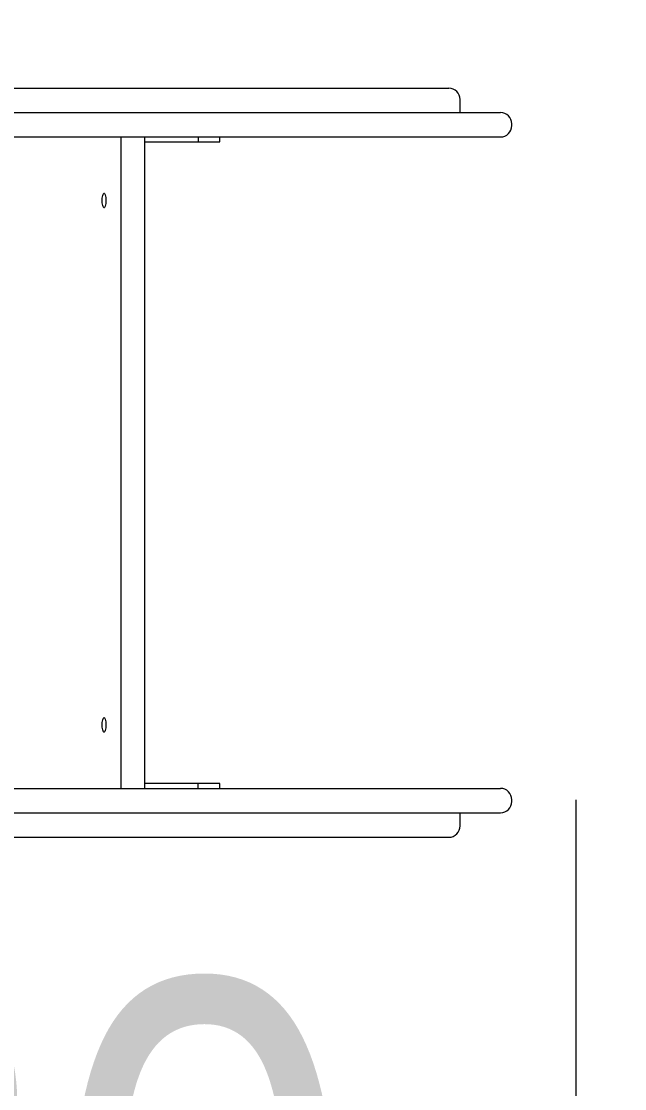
# Model space of a CAD drawing. Header units: millimetres. Extents: x -2634 to 1859, y -2336 to 1765.
# Drawn here: x 88 to 458, y -370 to 286 of the extents above; entities that cross this region are included whole.
import ezdxf

# ---------------------------------------------------------------- set-up
doc = ezdxf.new("R2010")
doc.units = ezdxf.units.MM
for name, color, linetype in [('DIKOM_ОБЪЕКТ', 7, 'Continuous'), ('DIKOM_РАЗМЕР_ЗОНА', 7, 'Continuous'), ('DIKOM_РАЗМЕР_ОБЪЕКТА', 7, 'Continuous')]:
    doc.layers.add(name, color=color, linetype=linetype)
doc.styles.add('style1', font='arialbd.ttf', dxfattribs={"width": 0.8})
doc.dimstyles.new('1-50', dxfattribs={"dimtxt": 300, "dimasz": 200, "dimexe": 100, "dimexo": 0, "dimgap": 100, "dimtad": 1, "dimtxsty": 'style1', "dimcen": 200, "dimclrd": 7, "dimclre": 7, "dimclrt": 7, "dimadec": 1, "dimazin": 2, "dimtfac": 1, "dimtmove": 0, "dimatfit": 2, "dimfxl": 0, "dimlwd": 25, "dimlwe": 18, "dimarcsym": 0})

# ---------------------------------------------------------------- blocks, each defined once
blk = doc.blocks.new('*D0')
at = {"layer": 'Defpoints', "color": 0, "transparency": 16777216}
for p in [(-401.87, -192.49), (428.13, -192.49), (428.13, -709.06)]:
    blk.add_point(p, dxfattribs=at)
at = {"layer": 'DIKOM_РАЗМЕР_ОБЪЕКТА', "color": 7, "lineweight": 18, "transparency": 16777216}
for p, q in [((-401.87, -192.49), (-401.87, -809.06)), ((428.13, -192.49), (428.13, -809.06))]:
    blk.add_line(p, q, dxfattribs=at)
at = {"layer": 'DIKOM_РАЗМЕР_ОБЪЕКТА', "color": 7, "lineweight": 25, "transparency": 16777216}
blk.add_line((-201.87, -709.06), (228.13, -709.06), dxfattribs=at)
at = {"layer": 'DIKOM_РАЗМЕР_ОБЪЕКТА', "color": 7, "transparency": 16777216}
for points in [[(-201.87, -675.73), (-201.87, -742.39), (-401.87, -709.06)], [(228.13, -675.73), (228.13, -742.39), (428.13, -709.06)]]:
    blk.add_solid(points, dxfattribs=at)
at = {"layer": 'DIKOM_РАЗМЕР_ОБЪЕКТА', "color": 7, "transparency": 16777216, "insert": (13.13, -455.78), "char_height": 300, "attachment_point": 5, "style": 'style1'}
blk.add_mtext('{\\fArial|b0|i0|c204|p34;830}', dxfattribs=at)
blk = doc.blocks.new('*D2')
at = {"layer": 'Defpoints', "color": 0, "transparency": 16777216}
for p in [(-1941.37, -113.88), (1858.63, -113.88), (1858.63, -2236.06)]:
    blk.add_point(p, dxfattribs=at)
at = {"layer": 'DIKOM_РАЗМЕР_ЗОНА', "color": 7, "lineweight": 18, "transparency": 16777216}
for p, q in [((-1941.37, -113.88), (-1941.37, -2336.06)), ((1858.63, -113.88), (1858.63, -2336.06))]:
    blk.add_line(p, q, dxfattribs=at)
at = {"layer": 'DIKOM_РАЗМЕР_ЗОНА', "color": 7, "lineweight": 25, "transparency": 16777216}
blk.add_line((-1741.37, -2236.06), (1658.63, -2236.06), dxfattribs=at)
at = {"layer": 'DIKOM_РАЗМЕР_ЗОНА', "color": 7, "transparency": 16777216}
for points in [[(-1741.37, -2202.73), (-1741.37, -2269.39), (-1941.37, -2236.06)], [(1658.63, -2202.73), (1658.63, -2269.39), (1858.63, -2236.06)]]:
    blk.add_solid(points, dxfattribs=at)
at = {"layer": 'DIKOM_РАЗМЕР_ЗОНА', "color": 7, "transparency": 16777216, "insert": (-81.01, -1982.78), "char_height": 300, "attachment_point": 5, "style": 'style1'}
blk.add_mtext('{\\fArial|b0|i0|c204|p34;3830}', dxfattribs=at)
blk = doc.blocks.new('*D3')
at = {"layer": 'Defpoints', "color": 0, "transparency": 16777216}
for p in [(-2184.02, 1764.53), (329.94, 1764.53), (329.94, -1735.47)]:
    blk.add_point(p, dxfattribs=at)
at = {"layer": 'DIKOM_РАЗМЕР_ЗОНА', "color": 7, "lineweight": 18, "transparency": 16777216}
for p, q in [((329.94, 1764.53), (-2284.02, 1764.53)), ((329.94, -1735.47), (-2284.02, -1735.47))]:
    blk.add_line(p, q, dxfattribs=at)
at = {"layer": 'DIKOM_РАЗМЕР_ЗОНА', "color": 7, "lineweight": 25, "transparency": 16777216}
blk.add_line((-2184.02, -1535.47), (-2184.02, 1564.53), dxfattribs=at)
at = {"layer": 'DIKOM_РАЗМЕР_ЗОНА', "color": 7, "transparency": 16777216}
for points in [[(-2217.35, 1564.53), (-2150.68, 1564.53), (-2184.02, 1764.53)], [(-2217.35, -1535.47), (-2150.68, -1535.47), (-2184.02, -1735.47)]]:
    blk.add_solid(points, dxfattribs=at)
at = {"layer": 'DIKOM_РАЗМЕР_ЗОНА', "color": 7, "transparency": 16777216, "insert": (-2437.29, 14.53), "char_height": 300, "attachment_point": 5, "rotation": 90, "style": 'style1'}
blk.add_mtext('{\\fArial|b0|i0|c204|p34;3500}', dxfattribs=at)

msp = doc.modelspace()

# ---------------------------------------------------------------- linework, layer by layer
at = {"layer": 'DIKOM_ОБЪЕКТ', "color": 7, "lineweight": 15}
for p, q in [((79.129, 244.508), (91.004, 244.508)), ((91.004, 244.508), (103.059, 244.508)), ((103.059, 244.508), (115.145, 244.508)), ((115.145, 244.508), (127.115, 244.508)), ((127.115, 244.508), (138.822, 244.508)), ((138.822, 244.508), (150.116, 244.508)), ((150.116, 244.508), (155.563, 244.508)), ((155.563, 244.508), (160.851, 244.508)), ((160.851, 244.508), (165.962, 244.508)), ((165.962, 244.508), (170.879, 244.508)), ((170.879, 244.508), (174.356, 244.508)), ((174.356, 244.508), (177.657, 244.508)), ((177.657, 244.508), (180.791, 244.508)), ((180.791, 244.508), (183.772, 244.508)), ((183.772, 244.508), (186.612, 244.508)), ((186.612, 244.508), (189.322, 244.508)), ((189.322, 244.508), (194.406, 244.508)), ((194.406, 244.508), (199.123, 244.508)), ((199.123, 244.508), (203.569, 244.508)), ((203.569, 244.508), (212.045, 244.508)), ((212.045, 244.508), (230.081, 244.508)), ((230.081, 244.508), (241.213, 244.508)), ((241.213, 244.508), (247.652, 244.508)), ((247.652, 244.508), (254.803, 244.508)), ((254.803, 244.508), (258.927, 244.508)), ((258.927, 244.508), (263.02, 244.508)), ((263.02, 244.508), (267.095, 244.508)), ((267.095, 244.508), (271.165, 244.508)), ((271.165, 244.508), (275.24, 244.508)), ((275.24, 244.508), (279.335, 244.508)), ((279.335, 244.508), (283.461, 244.508)), ((283.461, 244.508), (287.63, 244.508)), ((287.63, 244.508), (291.856, 244.508)), ((291.856, 244.508), (296.149, 244.508)), ((296.149, 244.508), (304.991, 244.508)), ((304.991, 244.508), (324.038, 244.508)), ((324.038, 244.508), (325.184, 244.508)), ((325.184, 244.508), (326.314, 244.508)), ((326.314, 244.508), (327.427, 244.508)), ((327.427, 244.508), (328.525, 244.508)), ((328.525, 244.508), (330.667, 244.508)), ((330.667, 244.508), (332.741, 244.508)), ((332.741, 244.508), (334.744, 244.508)), ((334.744, 244.508), (336.674, 244.508)), ((336.674, 244.508), (338.529, 244.508)), ((338.529, 244.508), (340.307, 244.508)), ((340.307, 244.508), (342.008, 244.508)), ((342.008, 244.508), (343.627, 244.508)), ((343.627, 244.508), (345.165, 244.508)), ((345.165, 244.508), (346.618, 244.508)), ((346.618, 244.508), (347.985, 244.508)), ((347.985, 244.508), (349.265, 244.508)), ((349.265, 244.508), (350.091, 244.508)), ((357.091, 229.508), (357.091, 237.508)), ((78.167, 229.508), (90.042, 229.508)), ((90.042, 229.508), (102.097, 229.508)), ((102.097, 229.508), (102.257, 229.508)), ((102.257, 229.508), (103.059, 229.508)), ((103.059, 229.508), (115.145, 229.508)), ((115.145, 229.508), (127.115, 229.508)), ((127.115, 229.508), (138.822, 229.508)), ((138.822, 229.508), (150.116, 229.508)), ((150.116, 229.508), (155.563, 229.508)), ((155.563, 229.508), (160.851, 229.508)), ((160.851, 229.508), (165.962, 229.508)), ((165.962, 229.508), (170.879, 229.508)), ((170.879, 229.508), (174.356, 229.508)), ((174.356, 229.508), (177.657, 229.508)), ((177.657, 229.508), (180.791, 229.508)), ((180.791, 229.508), (183.772, 229.508)), ((183.772, 229.508), (186.612, 229.508)), ((186.612, 229.508), (189.322, 229.508)), ((189.322, 229.508), (194.406, 229.508)), ((194.406, 229.508), (199.123, 229.508)), ((199.123, 229.508), (203.569, 229.508)), ((203.569, 229.508), (212.045, 229.508)), ((212.045, 229.508), (230.081, 229.508)), ((230.081, 229.508), (241.213, 229.508)), ((241.213, 229.508), (247.652, 229.508)), ((247.652, 229.508), (254.803, 229.508)), ((254.803, 229.508), (258.927, 229.508)), ((258.927, 229.508), (263.02, 229.508)), ((263.02, 229.508), (267.095, 229.508)), ((267.095, 229.508), (271.165, 229.508)), ((271.165, 229.508), (275.24, 229.508)), ((275.24, 229.508), (279.335, 229.508)), ((279.335, 229.508), (283.461, 229.508)), ((283.461, 229.508), (287.63, 229.508)), ((287.63, 229.508), (291.856, 229.508)), ((291.856, 229.508), (296.149, 229.508)), ((296.149, 229.508), (304.991, 229.508)), ((304.991, 229.508), (324.038, 229.508)), ((324.038, 229.508), (325.184, 229.508)), ((325.184, 229.508), (326.314, 229.508)), ((326.314, 229.508), (327.427, 229.508)), ((327.427, 229.508), (328.525, 229.508)), ((328.525, 229.508), (330.667, 229.508)), ((330.667, 229.508), (332.741, 229.508)), ((332.741, 229.508), (334.744, 229.508)), ((334.744, 229.508), (336.674, 229.508)), ((336.674, 229.508), (338.529, 229.508)), ((338.529, 229.508), (340.307, 229.508)), ((340.307, 229.508), (342.008, 229.508)), ((342.008, 229.508), (343.627, 229.508)), ((343.627, 229.508), (345.165, 229.508)), ((345.165, 229.508), (346.618, 229.508)), ((346.618, 229.508), (347.985, 229.508)), ((347.985, 229.508), (349.265, 229.508)), ((349.265, 229.508), (350.454, 229.508)), ((350.454, 229.508), (351.553, 229.508)), ((351.553, 229.508), (353.467, 229.508)), ((353.467, 229.508), (354.994, 229.508)), ((354.994, 229.508), (355.606, 229.508)), ((355.606, 229.508), (356.116, 229.508)), ((356.116, 229.508), (356.521, 229.508)), ((356.521, 229.508), (356.82, 229.508)), ((356.82, 229.508), (357.011, 229.508)), ((357.011, 229.508), (357.091, 229.508)), ((357.091, 229.508), (358.509, 229.508)), ((358.509, 229.508), (363.211, 229.508)), ((363.211, 229.508), (367.812, 229.508)), ((367.812, 229.508), (372.242, 229.508)), ((372.242, 229.508), (376.437, 229.508)), ((376.437, 229.508), (381.825, 229.508)), ((388.825, 221.508), (388.825, 222.508)), ((78.167, 214.508), (90.042, 214.508)), ((90.042, 214.508), (102.097, 214.508)), ((102.097, 214.508), (114.183, 214.508)), ((114.183, 214.508), (126.153, 214.508)), ((126.153, 214.508), (137.86, 214.508)), ((137.86, 214.508), (149.154, 214.508)), ((148.883, 214.508), (148.883, -185.492)), ((149.154, 214.508), (154.601, 214.508)), ((154.601, 214.508), (159.889, 214.508)), ((159.889, 214.508), (165, 214.508)), ((163.371, 214.508), (163.371, -185.492)), ((163.371, 211.506), (163.473, 211.508)), ((163.473, 211.508), (196.314, 211.508)), ((165, 214.508), (169.917, 214.508)), ((169.917, 214.508), (173.395, 214.508)), ((173.395, 214.508), (176.695, 214.508)), ((176.695, 214.508), (179.829, 214.508)), ((179.829, 214.508), (182.81, 214.508)), ((182.81, 214.508), (185.649, 214.508)), ((185.649, 214.508), (188.36, 214.508)), ((188.36, 214.508), (193.445, 214.508)), ((193.445, 214.508), (198.161, 214.508)), ((196.314, 214.508), (196.314, 211.508)), ((196.314, 211.508), (209.656, 211.508)), ((198.161, 214.508), (202.607, 214.508)), ((202.607, 214.508), (211.083, 214.508)), ((209.656, 211.508), (209.656, 214.508)), ((211.083, 214.508), (229.119, 214.508)), ((229.119, 214.508), (240.251, 214.508)), ((240.251, 214.508), (246.69, 214.508)), ((246.69, 214.508), (253.841, 214.508)), ((253.841, 214.508), (257.965, 214.508)), ((257.965, 214.508), (262.058, 214.508)), ((262.058, 214.508), (266.133, 214.508)), ((266.133, 214.508), (270.202, 214.508)), ((270.202, 214.508), (274.278, 214.508)), ((274.278, 214.508), (278.373, 214.508)), ((278.373, 214.508), (282.499, 214.508)), ((282.499, 214.508), (286.668, 214.508)), ((286.668, 214.508), (290.893, 214.508)), ((290.893, 214.508), (295.187, 214.508)), ((295.187, 214.508), (304.029, 214.508)), ((304.029, 214.508), (323.076, 214.508)), ((323.076, 214.508), (324.222, 214.508)), ((324.222, 214.508), (325.352, 214.508)), ((325.352, 214.508), (326.465, 214.508)), ((326.465, 214.508), (327.562, 214.508)), ((327.562, 214.508), (329.706, 214.508)), ((329.706, 214.508), (331.779, 214.508)), ((331.779, 214.508), (333.782, 214.508)), ((333.782, 214.508), (335.712, 214.508)), ((335.712, 214.508), (337.567, 214.508)), ((337.567, 214.508), (339.345, 214.508)), ((339.345, 214.508), (341.045, 214.508)), ((341.045, 214.508), (342.665, 214.508)), ((342.665, 214.508), (344.203, 214.508)), ((344.203, 214.508), (345.656, 214.508)), ((345.656, 214.508), (347.023, 214.508)), ((347.023, 214.508), (348.302, 214.508)), ((348.302, 214.508), (349.493, 214.508)), ((349.493, 214.508), (350.591, 214.508)), ((350.591, 214.508), (352.505, 214.508)), ((352.505, 214.508), (354.031, 214.508)), ((354.031, 214.508), (354.644, 214.508)), ((354.644, 214.508), (355.154, 214.508)), ((355.154, 214.508), (355.559, 214.508)), ((355.559, 214.508), (355.859, 214.508)), ((355.859, 214.508), (356.049, 214.508)), ((356.049, 214.508), (356.13, 214.508)), ((356.13, 214.508), (358.509, 214.508)), ((358.509, 214.508), (363.211, 214.508)), ((363.211, 214.508), (367.812, 214.508)), ((367.812, 214.508), (372.242, 214.508)), ((372.242, 214.508), (376.437, 214.508)), ((376.437, 214.508), (381.825, 214.508)), ((163.473, -182.492), (163.371, -182.49)), ((196.314, -182.492), (163.473, -182.492)), ((196.314, -185.492), (196.314, -182.492)), ((209.656, -182.492), (196.314, -182.492)), ((209.656, -185.492), (209.656, -182.492)), ((78.167, -185.492), (90.042, -185.492)), ((90.042, -185.492), (102.097, -185.492)), ((102.097, -185.492), (114.183, -185.492)), ((114.183, -185.492), (126.153, -185.492)), ((126.153, -185.492), (137.86, -185.492)), ((137.86, -185.492), (149.154, -185.492)), ((149.154, -185.492), (154.601, -185.492)), ((154.601, -185.492), (159.889, -185.492)), ((159.889, -185.492), (165, -185.492)), ((165, -185.492), (169.917, -185.492)), ((169.917, -185.492), (173.395, -185.492)), ((173.395, -185.492), (176.695, -185.492)), ((176.695, -185.492), (179.829, -185.492)), ((179.829, -185.492), (182.81, -185.492)), ((182.81, -185.492), (185.649, -185.492)), ((185.649, -185.492), (188.36, -185.492)), ((188.36, -185.492), (193.445, -185.492)), ((193.445, -185.492), (198.161, -185.492)), ((198.161, -185.492), (202.607, -185.492)), ((202.607, -185.492), (211.083, -185.492)), ((211.083, -185.492), (229.119, -185.492)), ((229.119, -185.492), (240.251, -185.492)), ((240.251, -185.492), (246.69, -185.492)), ((246.69, -185.492), (253.841, -185.492)), ((253.841, -185.492), (257.965, -185.492)), ((257.965, -185.492), (262.058, -185.492)), ((262.058, -185.492), (266.133, -185.492)), ((266.133, -185.492), (270.202, -185.492)), ((270.202, -185.492), (274.278, -185.492)), ((274.278, -185.492), (278.373, -185.492)), ((278.373, -185.492), (282.499, -185.492)), ((282.499, -185.492), (286.668, -185.492)), ((286.668, -185.492), (290.893, -185.492)), ((290.893, -185.492), (295.187, -185.492)), ((295.187, -185.492), (304.029, -185.492)), ((304.029, -185.492), (323.076, -185.492)), ((323.076, -185.492), (324.222, -185.492)), ((324.222, -185.492), (325.352, -185.492)), ((325.352, -185.492), (326.465, -185.492)), ((326.465, -185.492), (327.562, -185.492)), ((327.562, -185.492), (329.706, -185.492)), ((329.706, -185.492), (331.779, -185.492)), ((331.779, -185.492), (333.782, -185.492)), ((333.782, -185.492), (335.712, -185.492)), ((335.712, -185.492), (337.567, -185.492)), ((337.567, -185.492), (339.345, -185.492)), ((339.345, -185.492), (341.045, -185.492)), ((341.045, -185.492), (342.665, -185.492)), ((342.665, -185.492), (344.203, -185.492)), ((344.203, -185.492), (345.656, -185.492)), ((345.656, -185.492), (347.023, -185.492)), ((347.023, -185.492), (348.302, -185.492)), ((348.302, -185.492), (349.493, -185.492)), ((349.493, -185.492), (350.591, -185.492)), ((350.591, -185.492), (352.505, -185.492)), ((352.505, -185.492), (354.031, -185.492)), ((354.031, -185.492), (354.644, -185.492)), ((354.644, -185.492), (355.154, -185.492)), ((355.154, -185.492), (355.559, -185.492)), ((355.559, -185.492), (355.859, -185.492)), ((355.859, -185.492), (356.049, -185.492)), ((356.049, -185.492), (356.13, -185.492)), ((356.13, -185.492), (358.509, -185.492)), ((358.509, -185.492), (363.211, -185.492)), ((363.211, -185.492), (367.812, -185.492)), ((367.812, -185.492), (372.242, -185.492)), ((372.242, -185.492), (376.437, -185.492)), ((376.437, -185.492), (381.825, -185.492)), ((388.825, -193.492), (388.825, -192.492)), ((78.167, -200.492), (90.042, -200.492)), ((90.042, -200.492), (102.097, -200.492)), ((102.097, -200.492), (102.257, -200.492)), ((102.257, -200.492), (103.059, -200.492)), ((103.059, -200.492), (115.145, -200.492)), ((115.145, -200.492), (127.115, -200.492)), ((127.115, -200.492), (138.822, -200.492)), ((138.822, -200.492), (150.116, -200.492)), ((150.116, -200.492), (155.563, -200.492)), ((155.563, -200.492), (160.851, -200.492)), ((160.851, -200.492), (165.962, -200.492)), ((165.962, -200.492), (170.879, -200.492)), ((170.879, -200.492), (174.356, -200.492)), ((174.356, -200.492), (177.657, -200.492)), ((177.657, -200.492), (180.791, -200.492)), ((180.791, -200.492), (183.772, -200.492)), ((183.772, -200.492), (186.612, -200.492)), ((186.612, -200.492), (189.322, -200.492)), ((189.322, -200.492), (194.406, -200.492)), ((194.406, -200.492), (199.123, -200.492)), ((199.123, -200.492), (203.569, -200.492)), ((203.569, -200.492), (212.045, -200.492)), ((212.045, -200.492), (230.081, -200.492)), ((230.081, -200.492), (241.213, -200.492)), ((241.213, -200.492), (247.652, -200.492)), ((247.652, -200.492), (254.803, -200.492)), ((254.803, -200.492), (258.927, -200.492)), ((258.927, -200.492), (263.02, -200.492)), ((263.02, -200.492), (267.095, -200.492)), ((267.095, -200.492), (271.165, -200.492)), ((271.165, -200.492), (275.24, -200.492)), ((275.24, -200.492), (279.335, -200.492)), ((279.335, -200.492), (283.461, -200.492)), ((283.461, -200.492), (287.63, -200.492)), ((287.63, -200.492), (291.856, -200.492)), ((291.856, -200.492), (296.149, -200.492)), ((296.149, -200.492), (304.991, -200.492)), ((304.991, -200.492), (324.038, -200.492)), ((324.038, -200.492), (325.184, -200.492)), ((325.184, -200.492), (326.314, -200.492)), ((326.314, -200.492), (327.427, -200.492)), ((327.427, -200.492), (328.525, -200.492)), ((328.525, -200.492), (330.667, -200.492)), ((330.667, -200.492), (332.741, -200.492)), ((332.741, -200.492), (334.744, -200.492)), ((334.744, -200.492), (336.674, -200.492)), ((336.674, -200.492), (338.529, -200.492)), ((338.529, -200.492), (340.307, -200.492)), ((340.307, -200.492), (342.008, -200.492)), ((342.008, -200.492), (343.627, -200.492)), ((343.627, -200.492), (345.165, -200.492)), ((345.165, -200.492), (346.618, -200.492)), ((346.618, -200.492), (347.985, -200.492)), ((347.985, -200.492), (349.265, -200.492)), ((349.265, -200.492), (350.454, -200.492)), ((350.454, -200.492), (351.553, -200.492)), ((351.553, -200.492), (353.467, -200.492)), ((353.467, -200.492), (354.994, -200.492)), ((354.994, -200.492), (355.606, -200.492)), ((355.606, -200.492), (356.116, -200.492)), ((356.116, -200.492), (356.521, -200.492)), ((356.521, -200.492), (356.82, -200.492)), ((356.82, -200.492), (357.011, -200.492)), ((357.011, -200.492), (357.091, -200.492)), ((357.091, -208.492), (357.091, -200.492)), ((357.091, -200.492), (358.509, -200.492)), ((358.509, -200.492), (363.211, -200.492)), ((363.211, -200.492), (367.812, -200.492)), ((367.812, -200.492), (372.242, -200.492)), ((372.242, -200.492), (376.437, -200.492)), ((376.437, -200.492), (381.825, -200.492)), ((79.129, -215.492), (91.004, -215.492)), ((91.004, -215.492), (103.059, -215.492)), ((103.059, -215.492), (115.145, -215.492)), ((115.145, -215.492), (127.115, -215.492)), ((127.115, -215.492), (138.822, -215.492)), ((138.822, -215.492), (150.116, -215.492)), ((150.116, -215.492), (155.563, -215.492)), ((155.563, -215.492), (160.851, -215.492)), ((160.851, -215.492), (165.962, -215.492)), ((165.962, -215.492), (170.879, -215.492)), ((170.879, -215.492), (174.356, -215.492)), ((174.356, -215.492), (177.657, -215.492)), ((177.657, -215.492), (180.791, -215.492)), ((180.791, -215.492), (183.772, -215.492)), ((183.772, -215.492), (186.612, -215.492)), ((186.612, -215.492), (189.322, -215.492)), ((189.322, -215.492), (194.406, -215.492)), ((194.406, -215.492), (199.123, -215.492)), ((199.123, -215.492), (203.569, -215.492)), ((203.569, -215.492), (212.045, -215.492)), ((212.045, -215.492), (230.081, -215.492)), ((230.081, -215.492), (241.213, -215.492)), ((241.213, -215.492), (247.652, -215.492)), ((247.652, -215.492), (254.803, -215.492)), ((254.803, -215.492), (258.927, -215.492)), ((258.927, -215.492), (263.02, -215.492)), ((263.02, -215.492), (267.095, -215.492)), ((267.095, -215.492), (271.165, -215.492)), ((271.165, -215.492), (275.24, -215.492)), ((275.24, -215.492), (279.335, -215.492)), ((279.335, -215.492), (283.461, -215.492)), ((283.461, -215.492), (287.63, -215.492)), ((287.63, -215.492), (291.856, -215.492)), ((291.856, -215.492), (296.149, -215.492)), ((296.149, -215.492), (304.991, -215.492)), ((304.991, -215.492), (324.038, -215.492)), ((324.038, -215.492), (325.184, -215.492)), ((325.184, -215.492), (326.314, -215.492)), ((326.314, -215.492), (327.427, -215.492)), ((327.427, -215.492), (328.525, -215.492)), ((328.525, -215.492), (330.667, -215.492)), ((330.667, -215.492), (332.741, -215.492)), ((332.741, -215.492), (334.744, -215.492)), ((334.744, -215.492), (336.674, -215.492)), ((336.674, -215.492), (338.529, -215.492)), ((338.529, -215.492), (340.307, -215.492)), ((340.307, -215.492), (350.091, -215.492)), ((342.008, -215.492), (343.627, -215.492)), ((343.627, -215.492), (345.165, -215.492)), ((345.165, -215.492), (346.618, -215.492)), ((346.618, -215.492), (347.985, -215.492)), ((347.985, -215.492), (349.265, -215.492))]:
    msp.add_line(p, q, dxfattribs=at)
at = {"layer": 'DIKOM_ОБЪЕКТ', "color": 7, "lineweight": 15, "flags": 128}
for points in [[(139.694, 175.508), (139.667, 174.541), (139.587, 173.619), (139.457, 172.785), (139.284, 172.078), (139.075, 171.532), (138.841, 171.172), (138.593, 171.015), (138.341, 171.068), (138.099, 171.328), (137.876, 171.784), (137.684, 172.414), (137.532, 173.188), (137.426, 174.071), (137.372, 175.022), (137.372, 175.995), (137.426, 176.945), (137.532, 177.828), (137.684, 178.603), (137.876, 179.233), (138.099, 179.689), (138.341, 179.949), (138.593, 180.002), (138.841, 179.844), (139.075, 179.484), (139.284, 178.938), (139.457, 178.232), (139.587, 177.398), (139.667, 176.476), (139.694, 175.508)], [(139.694, -146.492), (139.667, -147.459), (139.587, -148.381), (139.457, -149.215), (139.284, -149.922), (139.075, -150.468), (138.841, -150.828), (138.593, -150.985), (138.341, -150.932), (138.099, -150.672), (137.876, -150.216), (137.684, -149.586), (137.532, -148.812), (137.426, -147.929), (137.372, -146.978), (137.372, -146.005), (137.426, -145.055), (137.532, -144.172), (137.684, -143.397), (137.876, -142.767), (138.099, -142.311), (138.341, -142.051), (138.593, -141.998), (138.841, -142.156), (139.075, -142.516), (139.284, -143.062), (139.457, -143.768), (139.587, -144.602), (139.667, -145.524), (139.694, -146.492)]]:
    msp.add_lwpolyline(points, dxfattribs=at)
at = {"layer": 'DIKOM_ОБЪЕКТ', "color": 7, "lineweight": 15}
for centre, start, end in [((350.091, 237.508), 0, 90), ((381.825, 222.508), 0, 90), ((381.825, 221.508), 270, 0), ((381.825, -192.492), 0, 90), ((381.825, -193.492), 270, 0), ((350.091, -208.492), 270, 0)]:
    msp.add_arc(centre, 7, start, end, dxfattribs=at)

# ---------------------------------------------------------------- dimensions: what is measured, and where the dimension line sits
at = {"layer": 'DIKOM_РАЗМЕР_ЗОНА'}
dim = msp.add_linear_dim(base=(-2184.017, 1764.531), p1=(329.936, -1735.469), p2=(329.936, 1764.531), angle=90, text='{\\fArial|b0|i0|c204|p34;3500}', dimstyle='1-50', dxfattribs=at)
dim.commit()
dim.dimension.update_dxf_attribs({"geometry": '*D3', "text_midpoint": (-2184.017, 14.531), "dimtype": 160})
dim = msp.add_linear_dim(base=(1858.626, -2236.059), p1=(-1941.374, -113.876), p2=(1858.626, -113.876), text='{\\fArial|b0|i0|c204|p34;3830}', dimstyle='1-50', dxfattribs=at)
dim.commit()
dim.dimension.update_dxf_attribs({"geometry": '*D2', "text_midpoint": (-81.006, -2236.059), "dimtype": 160})
at = {"layer": 'DIKOM_РАЗМЕР_ОБЪЕКТА'}
dim = msp.add_linear_dim(base=(428.125, -709.059), p1=(-401.875, -192.492), p2=(428.125, -192.492), text='{\\fArial|b0|i0|c204|p34;<>}', dimstyle='1-50', dxfattribs=at)
dim.commit()
dim.dimension.update_dxf_attribs({"geometry": '*D0', "text_midpoint": (13.125, -709.059), "dimtype": 160})

doc.saveas('drawing.dxf')
